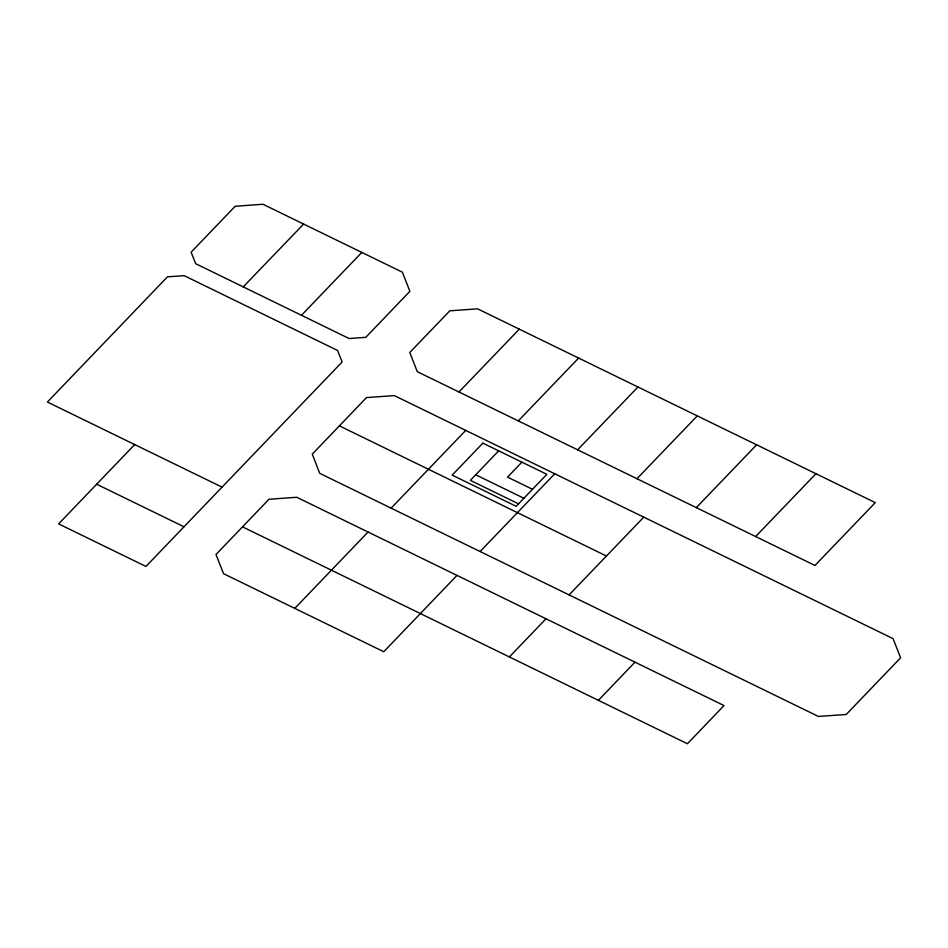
<?xml version="1.0" encoding="UTF-8"?>
<svg xmlns="http://www.w3.org/2000/svg" width="948" height="948" viewBox="0 0 948 948"><rect width="100%" height="100%" fill="white"/><g stroke="black" fill="none" stroke-linecap="round" stroke-linejoin="round"><path stroke-width="1.42" d="M134.687 444.565L58.622 523.889L145.945 566.442L342.121 361.994L337.583 350.464L184.161 275.667L167.464 276.84L47.4 402.047L222.045 487.13M242.51 526.851L687.419 743.742L724.023 705.573L296.771 497.273L268.983 499.264L216.002 554.509L223.527 573.67L383.762 651.738L457.007 575.389M368.061 532.018L294.769 608.379M521.91 462.162L507.547 477.128L532.503 489.286M509.372 656.952L545.989 618.783M598.378 700.347L634.97 662.178M243.233 286.877L349.077 338.519L365.774 337.346L409.88 291.332L402.367 272.171L262.975 204.258L235.199 206.261L191.117 252.192L195.667 263.686L243.233 286.877L303.621 224.06M301.464 315.293L361.816 252.417M458.974 391.986L519.303 329.157M391.121 508.152L818.385 716.427L846.22 714.484L900.6 657.805L893.087 638.644L394.332 395.612L366.497 397.591L312.271 454.139L319.725 473.336L391.121 508.152L465.729 430.404M518.307 420.9L578.636 358.071M498.672 450.845L470.35 480.363L518.544 503.838M480.103 551.523L554.746 473.775M577.628 449.802L637.968 386.997L875.288 502.63L814.96 565.458L417.286 371.675L409.773 352.502L449.79 310.826L477.567 308.823L637.968 386.997M636.973 478.716L697.29 415.888M569.096 594.894L643.787 517.146M696.306 507.63L756.634 444.813M755.627 536.544L815.955 473.727M475.706 474.782L523.889 498.257M339.384 425.865L606.447 556.026M96.66 484.227L183.983 526.78M482.864 443.143L452.184 475.126L516.174 506.303L546.854 474.32L482.864 443.143"/></g></svg>
